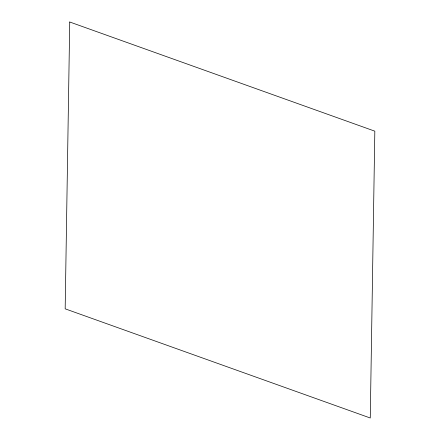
<?xml version="1.0" encoding="UTF-8"?>
<svg xmlns="http://www.w3.org/2000/svg" width="440" height="440" viewBox="0 0 440 440"><rect width="100%" height="100%" fill="white"/><g stroke="black" fill="none" stroke-linecap="round" stroke-linejoin="round"><path stroke-width="0.66" d="M69.735 22L65.169 308.831L370.266 418L374.831 131.17L69.735 22"/></g></svg>
